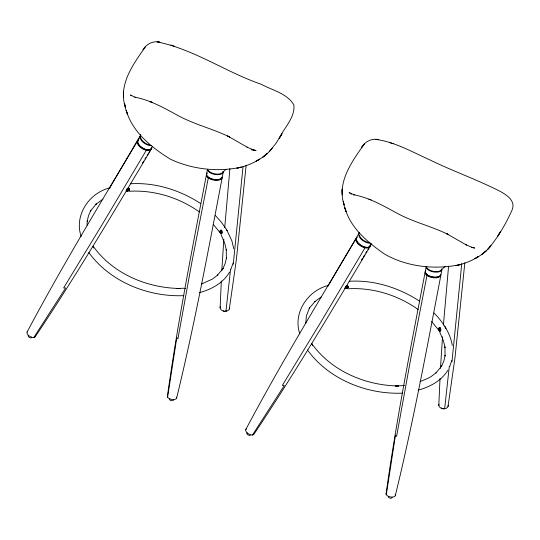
<?xml version="1.0" encoding="UTF-8"?>
<svg xmlns="http://www.w3.org/2000/svg" width="540" height="540" viewBox="0 0 540 540"><rect width="100%" height="100%" fill="white"/><g stroke="black" fill="none" stroke-linecap="round" stroke-linejoin="round"><path stroke-width="0.81" d="M490.563 246.213C486.297 251.431 480.83 255.589 474.869 258.674L478.278 256.581C471.454 261.131 463.604 263.972 455.625 265.7L460.019 264.627C435.071 269.912 407.167 266.942 384.784 254.232C368.084 242.602 350.494 228.265 344.905 207.819L346.086 211.613L344.257 206.26L343.298 201.218L344.135 204.977C336.44 182.574 352.094 161.251 364.338 144.018L361.638 147.305C365.114 141.527 371.851 137.997 378.56 139.657L375.86 139.401C394.882 141.973 411.986 151.821 429.246 159.624C451.319 170.411 474.512 178.7 496.537 189.547C504.265 193.32 516.881 199.922 511.866 210.506C505.595 224.249 497.907 237.742 487.897 249.136L491.009 245.72M220.111 307.908L221.319 281.003M221.778 270.911L223.837 239.24M438.804 405.419L440.012 378.506M440.464 368.415L442.53 336.751M439.884 329.157L439.925 328.408L439.452 329.137L439.884 329.157L438.986 328.435L439.202 330.575L439.938 329.643L440.12 330.365L439.519 329.771L439.938 329.643M439.925 328.408L440.12 330.365M224.721 227.63L229.892 168.622M443.408 325.134L448.585 266.125M87.278 220.664L87.035 225.234M243.007 166.874L233.273 264.317M246.166 165.132L236.331 259.841L229.331 308.988M461.774 263.547L451.967 361.82M464.852 262.636L455.024 357.345L448.018 406.492M229.493 307.82A4.712 3.409 5.4 0 1 227.455 310.804L225.963 311.222L230.587 269.082M448.187 405.324A4.712 3.409 5.4 0 1 446.141 408.308L444.656 408.726L449.28 366.586M146.63 149.789L103.005 223.162L63.646 287.901L65.61 288.029L33.77 337.52L32.461 337.433A4.712 2.45 30.9 0 1 27.83 334.638A4.712 2.45 30.9 0 1 27.634 331.439M365.317 247.293L321.692 320.666L282.339 385.405L284.297 385.533L252.464 435.024L251.154 434.936A4.712 2.45 30.9 0 1 246.524 432.142A4.712 2.45 30.9 0 1 246.328 428.942M167.387 396.346C177.755 322.103 192.274 248.542 206.401 174.947M386.073 493.85C396.448 419.607 410.967 346.046 425.088 272.45M176.465 397.049A4.712 2.315 10.8 0 1 174.184 399.506A4.712 2.315 10.8 0 1 168.345 398.014L167.596 397.183L176.796 337.601L177.917 338.85L191.774 262.737L208.42 177.336M395.159 494.552A4.712 2.315 10.8 0 1 392.87 497.009A4.712 2.315 10.8 0 1 387.038 495.524L386.289 494.694L395.483 435.105L396.603 436.354L410.461 360.241L427.106 274.84M129.222 189.662L128.264 189.736L128.385 188.858L128 189.452L129.222 189.662L127.913 189.702L127.798 190.91L127.609 189.743L126.853 190.026M127.798 190.91L127.913 189.702M346.437 288.171L346.187 288.454L346.599 287.213L347.821 287.415L346.694 286.956L347.078 286.362L346.957 287.24L347.909 287.165M87.142 221.42L88.519 215.649L90.882 210.229L90.504 210.904L96.383 203.823L95.83 204.316L102.917 199.159M206.543 174.204L207.495 169.236A8.019 3.935 10.8 0 0 215.062 174.481A8.019 3.935 10.8 0 0 223.297 171.848L222.345 176.823A8.019 3.935 10.8 0 1 212.74 179.165A8.019 3.935 10.8 0 1 207.137 172.935M425.23 271.708L426.188 266.74A8.019 3.935 10.8 0 0 433.748 271.985A8.019 3.935 10.8 0 0 441.99 269.352L441.038 274.327A8.019 3.935 10.8 0 1 431.433 276.669A8.019 3.935 10.8 0 1 425.824 270.446M176.675 397.886C194.461 325.006 208.15 251.228 222.203 177.566A8.019 3.935 10.8 0 1 212.598 179.908A8.019 3.935 10.8 0 1 206.996 173.678M395.368 495.389C413.154 422.51 426.843 348.732 440.897 275.069A8.019 3.935 10.8 0 1 431.285 277.412A8.019 3.935 10.8 0 1 425.682 271.181M127.609 189.743L127.744 190.114L126.812 190.188L126.941 189.776M346.437 287.624L345.539 287.53L346.302 287.246L346.187 288.454M347.078 286.362L345.593 287.442L346.552 287.287L347.2 286.409M233.118 262.966L230.978 269.116M451.811 360.47L449.671 366.62M127.501 190.951L127.744 190.114M221.245 232.139L220.833 232.268L221.434 232.862L221.245 232.139L220.509 233.071L220.3 230.931L221.191 231.653L220.3 230.931M220.759 231.626L221.076 230.83L221.306 232.983M439.769 328.334L439.992 330.487M126.812 190.188L128.513 188.906M220.367 232.835L221.103 231.91L220.55 231.012M221.434 232.862L221.339 231.89M345.499 287.699L345.627 287.28M439.061 330.338L439.796 329.413L439.243 328.516M220.509 233.071L220.833 232.268M439.202 330.575L439.519 329.771M346.491 288.414L346.599 287.213M27.068 332.087C61.513 267.165 99.623 204.296 137.369 141.271M245.761 429.59C280.206 364.669 318.317 301.806 356.062 238.775A8.019 4.165 30.9 0 0 362.752 247.091A8.019 4.165 30.9 0 0 370.238 244.85M229.601 272.079C223.162 283.061 211.457 289.454 199.463 292.626M109.681 187.913L140.771 134.906M327.956 286.146L359.464 232.409M137.747 140.636L140.299 136.377A8.019 4.171 30.9 0 0 143.438 142.547A8.019 4.171 30.9 0 0 151.7 145.618M151.43 148.905C113.711 212.051 76.288 275.434 35.336 336.569M370.123 246.409C332.397 309.555 294.975 372.938 254.023 434.079A4.712 2.45 30.9 0 1 252.464 435.024M371.776 243.648L370.501 245.774A8.019 4.171 30.9 0 1 360.693 245.133A8.019 4.171 30.9 0 1 357.406 237.04M144.97 158.983L145.834 157.545M147.13 155.385L147.994 153.947M148.864 152.503L150.161 150.343M151.025 148.905L152.321 146.745M279.092 138.598L282.015 133.765L275.758 143.633L269.204 151.632M363.224 257.209L364.527 255.049M365.823 252.889L366.687 251.451M367.983 249.291L368.847 247.853M369.718 246.409L371.014 244.249M498.11 235.548L500.708 231.269L497.779 236.101M279.416 138.044C284.31 127.46 295.319 117.376 293.848 104.909C287.199 93.413 272.241 90.281 261.259 84.287C225.841 72.11 194.069 49.316 157.167 41.891L159.874 42.154C153.158 40.493 146.421 44.024 142.952 49.802M142.385 163.188L143.674 161.096M361.503 259.997L362.367 258.599M128.385 188.858L127.865 189.783M447.917 370.258C441.335 380.835 429.914 387.011 418.156 390.13M145.645 46.514C133.454 63.774 117.686 85.043 125.442 107.474L124.605 103.714L125.564 108.756L127.393 114.109L126.212 110.315C132.476 132.246 151.76 147.683 170.404 159.212C192.159 169.378 217.91 172.328 241.333 167.117L236.932 168.197C244.917 166.469 252.767 163.627 259.585 159.077L256.176 161.17C262.359 157.997 267.928 153.617 272.322 148.217M225.956 169.27L223.796 171.396M445.129 266.294L442.49 268.9M128.561 190.377L129.073 189.884M128.696 190.654L129.134 190.228A2.363 1.438 -31.2 0 0 129.458 189.317L128.932 188.757A2.167 1.316 -31.2 0 0 127.859 188.885L126.873 189.621A2.363 1.438 -31.2 0 0 126.549 190.539L127.076 191.099A2.167 1.316 -31.3 0 0 128.149 190.971M345.29 286.916L346.43 286.065A2.504 1.525 -31.2 0 1 347.666 285.916L348.273 286.558A2.727 1.661 -31.3 0 1 347.902 287.618L346.761 288.468A2.504 1.525 -31.3 0 1 345.526 288.617L344.918 287.975M347.254 287.881L347.76 287.388A2.727 1.661 -31.3 0 0 348.138 286.335L347.531 285.687A2.504 1.525 -31.3 0 0 346.295 285.836L345.661 286.2M347.382 288.158L347.827 287.732A2.363 1.438 -31.2 0 0 348.151 286.821L347.625 286.261A2.167 1.316 -31.2 0 0 346.552 286.389L345.566 287.132A2.363 1.438 -31.2 0 0 345.242 288.043L345.404 288.394M321.604 296.669L314.523 301.82L315.077 301.327L309.191 308.408L309.569 307.733L306.382 315.995L305.735 323.514M126.974 188.696L127.602 188.332A2.504 1.525 -31.2 0 1 128.095 188.21M127.109 188.919L127.737 188.561A2.504 1.525 -31.2 0 1 128.972 188.413L129.391 188.649M93.164 246.942L93.535 247.057M311.999 344.682L312.079 344.324L311.999 344.682A2.504 1.188 83.2 0 0 311.837 344.277M420.059 381.618L427.802 378.412L431.163 376.556L436.495 372.445L435.942 372.938L441.821 365.857L441.45 366.532L443.806 361.112L445.183 355.34L445.048 356.096L444.947 346.808L445.061 347.531L443.475 340.99L439.709 331.925M201.96 283.905L201.373 284.114L212.47 279.052L217.802 274.941L217.256 275.434L223.135 268.353L222.757 269.028L225.113 263.608L226.49 257.83L226.361 258.593L226.253 249.298L226.375 250.027L224.782 243.486L221.015 234.421M110.126 187.805C89.188 192.713 73.852 215.426 81.162 236.486M328.813 285.309C307.874 290.216 292.545 312.937 299.855 333.99M128.149 190.066L129.134 189.911M346.835 287.57L347.821 287.415M220.644 231.964L221.103 231.91M439.331 329.468L439.796 329.413M404.534 385.56L395.415 385.985L398.642 385.972C366.296 385.574 332.795 371.723 313.106 345.438M130.579 183.775C155.25 182.257 180.083 190.127 200.65 203.54M349.265 281.286C373.937 279.76 398.77 287.631 419.344 301.043M183.789 295.65C148.115 297.122 110.032 281.846 88.796 252.497M402.482 393.154C366.808 394.625 328.718 379.35 307.49 350.008M129.175 191.282C154.028 189.756 179.199 197.586 199.415 211.97M347.861 288.785C372.715 287.26 397.892 295.09 418.108 309.481M184.262 288.232L176.722 288.482L179.948 288.468C147.609 288.07 114.109 274.219 94.412 247.934M251.262 149.715L256.061 150.505L252.693 149.81L254.185 150.167L246.969 147.123L247.705 147.494L227.536 135.938L229.655 137.039C213.32 128.972 195.359 124.774 179.206 116.181C164.99 108.506 150.937 100.238 134.831 97.166L135.54 97.443L130.417 94.986L131.585 95.809M472.331 247.59L474.755 248.009L471.38 247.313L472.871 247.671L465.662 244.627L466.398 244.998L446.229 233.449L448.349 234.542C432.014 226.476 414.045 222.278 397.899 213.685C383.683 206.01 369.623 197.741 353.525 194.677L354.233 194.947L349.11 192.49L351.452 194.245M170.883 44.982L174.481 46.231M389.576 142.486L393.174 143.741M150.397 101.702L152.429 102.452L150.093 101.588M368.786 199.091L371.115 199.955M344.972 288.158L345.769 288.603A2.167 1.316 -31.3 0 0 346.842 288.475M434.038 312.991C442.82 321.914 450.239 332.957 452.311 345.519M215.352 215.487L221.265 222.048L226.706 229.898M431.669 321.543L438.44 329.819M213.503 224.64L219.746 232.315M438.986 328.435L439.452 329.137M220.739 232.949L220.415 231.977M226.827 230.114L231.89 240.887L233.739 248.738M226.388 229.379L227.138 230.627M126.225 190.472L126.833 191.113A2.504 1.525 -31.2 0 0 128.068 190.964L129.208 190.114A2.727 1.661 -31.2 0 0 129.587 189.054L128.837 188.183A2.504 1.525 -31.2 0 0 128.399 188.17M126.09 190.242L126.279 190.647M439.25 330.19L439.101 328.766A2.727 1.296 83.2 0 1 439.479 327.706L440.154 327.638A2.504 1.188 83.2 0 1 440.735 328.597L440.883 330.021A2.727 1.296 83.2 0 1 440.505 331.081L439.83 331.148A2.504 1.188 83.2 0 1 439.587 330.858M312.559 345.364L312.437 344.756A2.167 1.026 83.2 0 0 311.938 343.926M312.464 345.377L312.329 344.675A2.504 1.188 83.2 0 0 311.742 343.717M220.124 232.018L220.266 232.72A2.504 1.188 83.2 0 0 220.847 233.678L221.522 233.611A2.727 1.296 83.2 0 0 221.9 232.551L221.751 231.127A2.504 1.188 83.2 0 0 221.171 230.168L220.496 230.236A2.727 1.296 83.2 0 0 220.118 231.296M93.751 247.253L93.872 247.86M93.778 247.874L93.636 247.172A2.504 1.188 83.2 0 0 93.056 246.206M342.09 190.026L342.333 194.913L342.09 189.034M359.201 232.315L359.228 233.753M140.508 134.811L140.535 136.249M226.206 310.831A1.971 1.424 5.4 0 1 225.713 311.155M225.092 311.33A1.971 1.424 5.4 0 1 223.202 310.865M31.374 337.736A1.971 1.026 30.9 0 1 28.931 337.102A1.971 1.026 30.9 0 1 28.397 335.32M31.644 337.082A1.971 1.026 30.9 0 1 31.61 337.466M151.808 148.27A8.019 4.171 30.9 0 1 142 147.629A8.019 4.171 30.9 0 1 138.713 139.536M151.268 148.399A7.614 3.962 30.9 0 1 143.087 148.473A7.614 3.962 30.9 0 1 137.916 141.149M149.553 144.895A7.614 3.962 30.9 0 1 140.731 137.734M173.482 400.005A1.971 0.965 10.8 0 1 171.119 400.579A1.971 0.965 10.8 0 1 169.749 399.053M221.879 177.127A7.614 3.74 10.8 0 1 215.359 179.786A7.614 3.74 10.8 0 1 207.212 176M222.973 171.416A7.614 3.74 10.8 0 1 217.735 174.116A7.614 3.74 10.8 0 1 209.513 171.626M209.021 171.194A7.614 3.74 10.8 0 1 208.305 170.282M129.445 188.825A2.727 1.661 -31.3 0 1 129.296 189.472M127.136 190.904A2.504 1.525 -31.3 0 1 126.698 190.89M220.894 233.354A2.504 1.188 83.2 0 0 221.137 233.644L221.819 233.577A2.727 1.296 83.2 0 0 222.19 232.517L222.041 231.093A2.504 1.188 83.2 0 0 221.461 230.135M220.408 231.262A2.727 1.296 83.2 0 1 220.603 230.54M185.254 288.515A2.167 1.303 -32.4 0 1 185.652 288.407M93.15 246.773A2.504 1.188 83.2 0 1 93.346 247.205M93.245 246.422A2.167 1.026 83.2 0 1 93.589 246.895M225.963 311.222A4.712 3.409 5.4 0 1 220.273 306.74M35.404 335.651A4.712 2.45 30.9 0 1 33.77 337.52M151.551 147.346A8.019 4.171 30.9 0 1 142.817 148.986A8.019 4.171 30.9 0 1 138.335 140.171M167.596 397.183A4.712 2.315 10.8 0 1 167.731 395.604M444.407 408.659A1.971 1.424 5.4 0 1 441.511 407.943M250.304 434.97A1.971 1.026 30.9 0 1 247.894 434.808A1.971 1.026 30.9 0 1 247.091 432.824M370.386 243.128A8.019 4.171 30.9 0 1 362.131 240.05A8.019 4.171 30.9 0 1 358.992 233.881M369.961 245.903A7.614 3.962 30.9 0 1 361.78 245.977A7.614 3.962 30.9 0 1 356.603 238.653M368.246 242.399A7.614 3.962 30.9 0 1 359.417 235.238M392.168 497.509A1.971 0.965 10.8 0 1 389.812 498.083A1.971 0.965 10.8 0 1 388.436 496.557M440.573 274.631A7.614 3.74 10.8 0 1 432.743 277.128A7.614 3.74 10.8 0 1 425.561 272.147M441.666 268.92A7.614 3.74 10.8 0 1 435.146 271.579A7.614 3.74 10.8 0 1 426.998 267.786M346.626 288.245A2.504 1.525 -31.3 0 1 345.391 288.394M438.811 328.799A2.727 1.296 83.2 0 1 439.182 327.74L439.857 327.672A2.504 1.188 83.2 0 1 440.444 328.631L440.586 330.055A2.727 1.296 83.2 0 1 440.215 331.115L439.54 331.182A2.504 1.188 83.2 0 1 438.952 330.224L438.716 328.907A2.363 1.121 83.2 0 1 439.04 327.996L439.627 327.935A2.167 1.026 83.2 0 1 440.127 328.766L440.255 330.001A2.363 1.121 83.2 0 1 439.931 330.912L439.344 330.973A2.167 1.026 83.2 0 1 438.845 330.143M444.656 408.726A4.712 3.409 5.4 0 1 438.966 404.244M386.289 494.694A4.712 2.315 10.8 0 1 386.424 493.108M267.422 153.441L262.892 157.066L267.422 153.441M486.108 250.945L481.579 254.57L486.108 250.945M220.631 230.337L220.347 230.492A2.363 1.121 83.2 0 0 220.023 231.404L220.151 232.639A2.167 1.026 83.1 0 0 220.657 233.469L221.245 233.408A2.363 1.121 83.2 0 0 221.569 232.49L221.441 231.262A2.167 1.026 83.1 0 0 220.934 230.431L220.631 230.337M445.831 328.138L445.082 326.882L445.831 328.138M123.64 97.409L123.397 91.53L123.64 97.409"/></g></svg>
